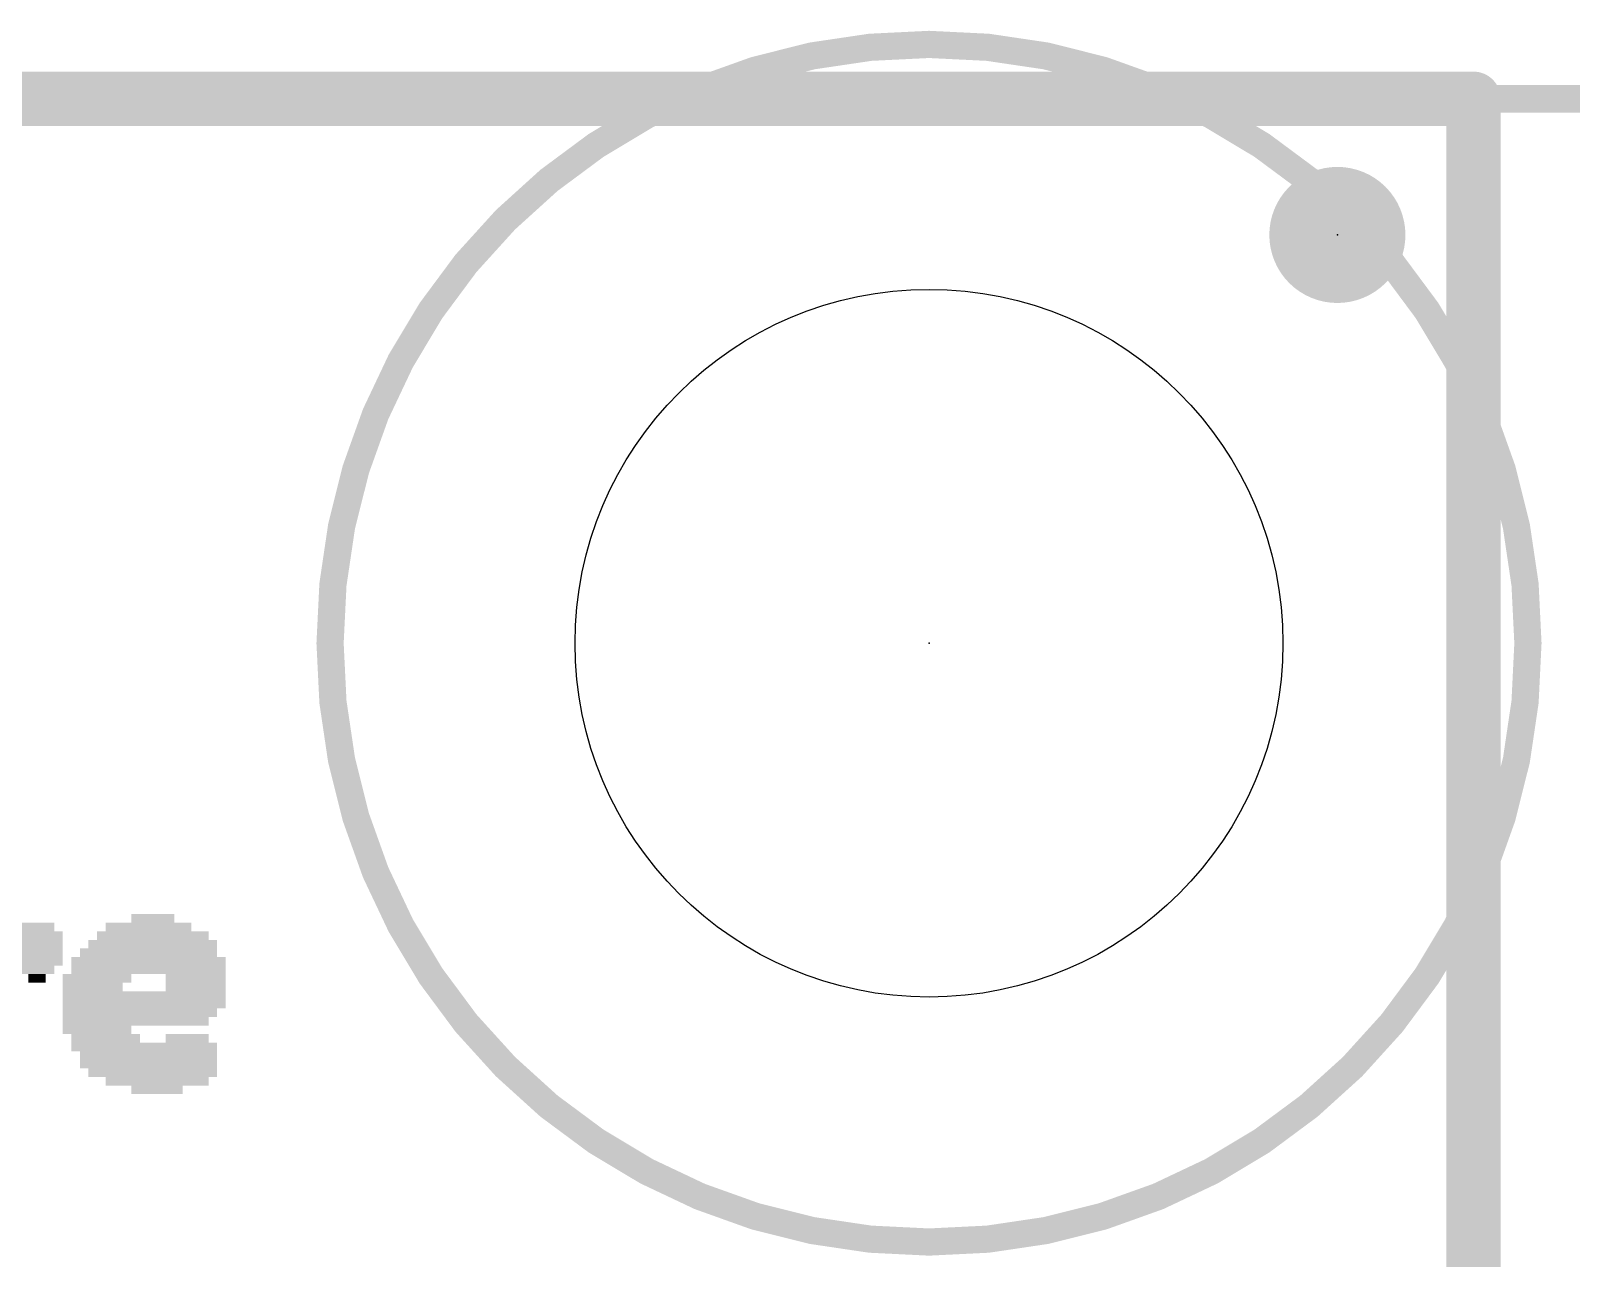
# Model space of a CAD drawing. Extents: x -33 to 53.6, y -18.3 to 32.5.
# Drawn here: x 18.67 to 25.86, y 19.99 to 25.72 of the extents above; entities that cross this region are included whole.
import ezdxf

# ---------------------------------------------------------------- set-up
doc = ezdxf.new("R2010")
doc.units = 0
for name, color, linetype in [('1', 12, 'CONTINUOUS'), ('16', 132, 'CONTINUOUS'), ('20', 31, 'CONTINUOUS'), ('21', 41, 'CONTINUOUS'), ('23', 53, 'CONTINUOUS'), ('24', 53, 'CONTINUOUS'), ('39', 12, 'CONTINUOUS'), ('47', 253, 'CONTINUOUS')]:
    doc.layers.add(name, color=color, linetype=linetype)

# ---------------------------------------------------------------- blocks, each defined once
blk = doc.blocks.new('PIE')
at = {"const_width": 0.5}
blk.add_lwpolyline([(0, -0.25, 1), (0, 0.25, 1), (0, -0.25)], format="xyb", dxfattribs=at)
blk = doc.blocks.new('RECT')
blk.add_solid([(-0.5, -0.5), (0.5, -0.5), (-0.5, 0.5), (0.5, 0.5)])

msp = doc.modelspace()

# ---------------------------------------------------------------- linework, layer by layer
at = {"layer": '1', "const_width": 0.254}
for points in [[(0, 25.4), (25.4, 25.4)], [(25.4, 25.4), (25.4, 0)]]:
    msp.add_lwpolyline(points, dxfattribs=at)
at = {"layer": '1', "const_width": 0.127}
for points in [[(25.4635, 25.4, 1), (25.3365, 25.4)], [(25.4, 25.3365, 1), (25.4, 25.4635)]]:
    msp.add_lwpolyline(points, format="xyb", dxfattribs=at)
at = {"layer": '16', "const_width": 0.254}
for points in [[(0, 25.4), (25.4, 25.4)], [(25.4, 25.4), (25.4, 0)]]:
    msp.add_lwpolyline(points, dxfattribs=at)
at = {"layer": '16', "const_width": 0.127}
for points in [[(25.4635, 25.4, 1), (25.3365, 25.4)], [(25.4, 25.3365, 1), (25.4, 25.4635)]]:
    msp.add_lwpolyline(points, format="xyb", dxfattribs=at)
at = {"layer": '20', "const_width": 0.2032}
for points in [[(25.4, 25.4), (0, 25.4)], [(25.4, 0), (25.4, 25.4)]]:
    msp.add_lwpolyline(points, dxfattribs=at)
at = {"layer": '20', "const_width": 0.1016}
for points in [[(25.4508, 25.4, 1), (25.3492, 25.4)], [(25.4, 25.3492, 1), (25.4, 25.4508)]]:
    msp.add_lwpolyline(points, format="xyb", dxfattribs=at)
at = {"layer": '20'}
msp.add_circle((22.86, 22.86), 1.651, dxfattribs=at)
at = {"layer": '23'}
for p in [(24.765, 24.765), (22.86, 22.86)]:
    msp.add_point(p, dxfattribs=at)
at = {"layer": '24'}
msp.add_point((24.765, 24.765), dxfattribs=at)
at = {"layer": '39', "const_width": 0.127}
msp.add_lwpolyline([(22.86, 20.066, 1), (22.86, 25.654, 1), (22.86, 20.066)], format="xyb", dxfattribs=at)
at = {"layer": '47', "const_width": 0.13}
msp.add_lwpolyline([(25.4, 25.4), (32.43, 25.4)], dxfattribs=at)
at = {"layer": '47', "const_width": 0.065}
msp.add_lwpolyline([(25.4, 25.4325, 1), (25.4, 25.3675)], format="xyb", dxfattribs=at)

# ---------------------------------------------------------------- block references
at = {"layer": '1', "xscale": 0.635, "yscale": 0.635}
msp.add_blockref('PIE', (24.765, 24.765), dxfattribs=at)
at = {"layer": '16', "xscale": 0.635, "yscale": 0.635}
msp.add_blockref('PIE', (24.765, 24.765), dxfattribs=at)
at = {"layer": '21', "yscale": 0.04}
for p, xscale in [((19.239, 21.576), 0.2), ((18.519, 21.496), 0.6), ((18.659, 21.536), 0.24), ((19.239, 21.496), 0.52), ((19.219, 21.536), 0.4), ((18.519, 21.456), 0.6), ((18.519, 21.416), 0.6), ((19.219, 21.416), 0.64), ((19.239, 21.456), 0.6), ((18.519, 21.376), 0.6), ((18.499, 21.336), 0.56), ((19.219, 21.376), 0.72), ((19.219, 21.336), 0.72), ((18.699, 21.296), 0.08), ((18.979, 21.296), 0.32), ((18.959, 21.256), 0.28), ((19.439, 21.296), 0.28), ((19.439, 21.256), 0.28), ((19.199, 21.216), 0.76), ((19.199, 21.176), 0.76), ((19.179, 21.136), 0.72), ((19.159, 21.096), 0.68), ((18.979, 21.056), 0.32), ((19.019, 21.016), 0.32), ((19.199, 20.976), 0.68), ((19.399, 21.016), 0.2), ((19.219, 20.936), 0.64), ((19.219, 20.896), 0.64), ((19.239, 20.856), 0.6), ((19.259, 20.816), 0.48), ((19.259, 20.776), 0.24)]:
    msp.add_blockref('RECT', p, dxfattribs=dict(at, xscale=xscale))

doc.saveas('drawing.dxf')
